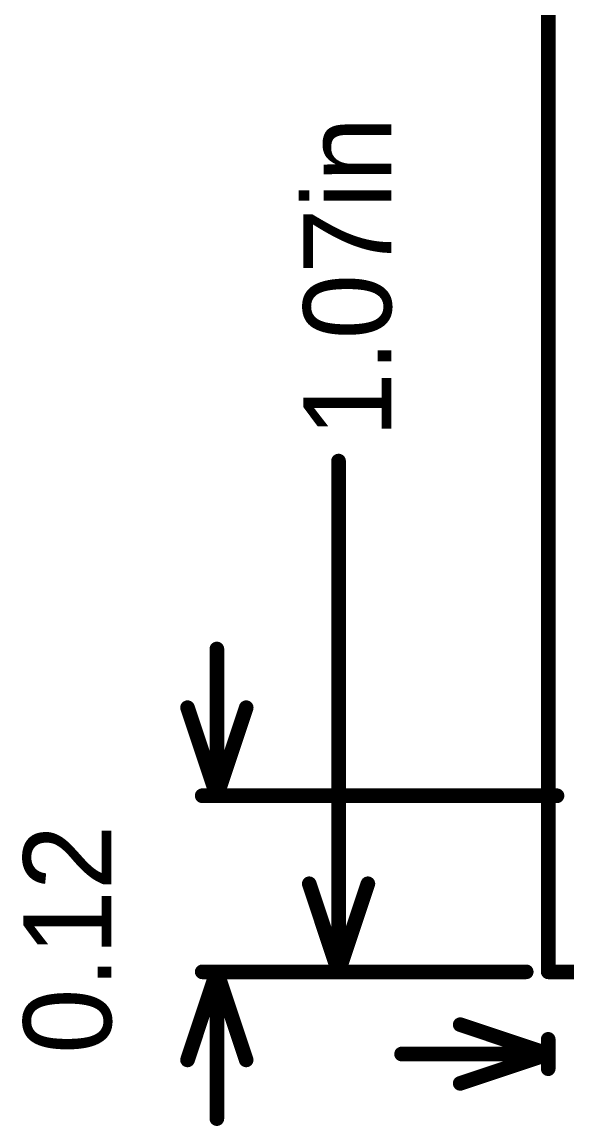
# Model space of a CAD drawing. Header units: millimetres. Extents: x 4.73 to 7.73, y 2.83 to 6.27.
# Drawn here: x 4.731 to 5.103, y 2.905 to 3.657 of the extents above; entities that cross this region are included whole.
import ezdxf

# ---------------------------------------------------------------- set-up
doc = ezdxf.new("R2010")
doc.units = ezdxf.units.MM
doc.header["$MEASUREMENT"] = 0
doc.layers.add('KeepOutLayer', color=6, linetype='Continuous')
doc.layers.add('Mechanical1', color=6, linetype='Continuous')

msp = doc.modelspace()

# ---------------------------------------------------------------- linework, layer by layer
at = {"layer": 'KeepOutLayer', "const_width": 0.01}
for points in [[(5.09, 3.01), (5.09, 4.08)], [(5.09, 3.01), (6.18, 3.01)]]:
    msp.add_lwpolyline(points, dxfattribs=at)
at = {"layer": 'KeepOutLayer', "const_width": 0.005}
msp.add_lwpolyline([(5.0875, 3.01, 1), (5.0925, 3.01, 1)], format="xyb", close=True, dxfattribs=at)
msp.add_lwpolyline([(5.0875, 3.01, 1), (5.0925, 3.01, 1)], format="xyb", close=True, dxfattribs=at)
at = {"layer": 'Mechanical1', "const_width": 0.01}
for points in [[(4.947, 3.01), (4.947, 3.35805)], [(4.864, 3.13), (4.864, 3.23)], [(4.844, 3.19), (4.864, 3.13)], [(4.864, 3.13), (4.884, 3.19)], [(4.854, 3.13), (5.096, 3.13)], [(4.927, 3.07), (4.947, 3.01)], [(4.947, 3.01), (4.967, 3.07)], [(4.844, 2.95), (4.864, 3.01)], [(4.854, 3.01), (5.075, 3.01)], [(4.864, 2.91), (4.864, 3.01)], [(4.864, 3.01), (4.884, 2.95)], [(4.937, 3.01), (5.074, 3.01)], [(5.03, 2.974), (5.09, 2.954)], [(5.09, 2.944), (5.09, 2.964)], [(4.99, 2.954), (5.09, 2.954)], [(5.03, 2.934), (5.09, 2.954)]]:
    msp.add_lwpolyline(points, dxfattribs=at)
at = {"layer": 'Mechanical1', "const_width": 0.005}
for points in [[(4.9445, 3.35805, 1), (4.9495, 3.35805, 1)], [(4.8615, 3.23, 1), (4.8665, 3.23, 1)], [(4.8415, 3.19, 1), (4.8465, 3.19, 1)], [(4.8815, 3.19, 1), (4.8865, 3.19, 1)], [(4.8515, 3.13, 1), (4.8565, 3.13, 1)], [(4.8615, 3.13, 1), (4.8665, 3.13, 1)], [(4.8615, 3.13, 1), (4.8665, 3.13, 1)], [(4.8615, 3.13, 1), (4.8665, 3.13, 1)], [(5.0935, 3.13, 1), (5.0985, 3.13, 1)], [(4.9245, 3.07, 1), (4.9295, 3.07, 1)], [(4.9645, 3.07, 1), (4.9695, 3.07, 1)], [(4.8515, 3.01, 1), (4.8565, 3.01, 1)], [(4.8615, 3.01, 1), (4.8665, 3.01, 1)], [(4.8615, 3.01, 1), (4.8665, 3.01, 1)], [(4.8615, 3.01, 1), (4.8665, 3.01, 1)], [(4.9345, 3.01, 1), (4.9395, 3.01, 1)], [(4.9445, 3.01, 1), (4.9495, 3.01, 1)], [(4.9445, 3.01, 1), (4.9495, 3.01, 1)], [(4.9445, 3.01, 1), (4.9495, 3.01, 1)], [(5.0715, 3.01, 1), (5.0765, 3.01, 1)], [(5.0725, 3.01, 1), (5.0775, 3.01, 1)], [(5.0275, 2.974, 1), (5.0325, 2.974, 1)], [(5.0875, 2.964, 1), (5.0925, 2.964, 1)], [(4.9875, 2.954, 1), (4.9925, 2.954, 1)], [(5.0875, 2.954, 1), (5.0925, 2.954, 1)], [(5.0875, 2.954, 1), (5.0925, 2.954, 1)], [(5.0875, 2.954, 1), (5.0925, 2.954, 1)], [(4.8415, 2.95, 1), (4.8465, 2.95, 1)], [(4.8815, 2.95, 1), (4.8865, 2.95, 1)], [(5.0875, 2.944, 1), (5.0925, 2.944, 1)], [(5.0275, 2.934, 1), (5.0325, 2.934, 1)], [(4.8615, 2.91, 1), (4.8665, 2.91, 1)]]:
    msp.add_lwpolyline(points, format="xyb", close=True, dxfattribs=at)

# ---------------------------------------------------------------- texts
at = {"layer": 'Mechanical1'}
for s, p in [('1.07in', (4.98299, 3.37405)), ('0.12', (4.79202, 2.95403))]:
    msp.add_text(s, height=0.06, rotation=90, dxfattribs=at).set_placement(p)

doc.saveas('drawing.dxf')
